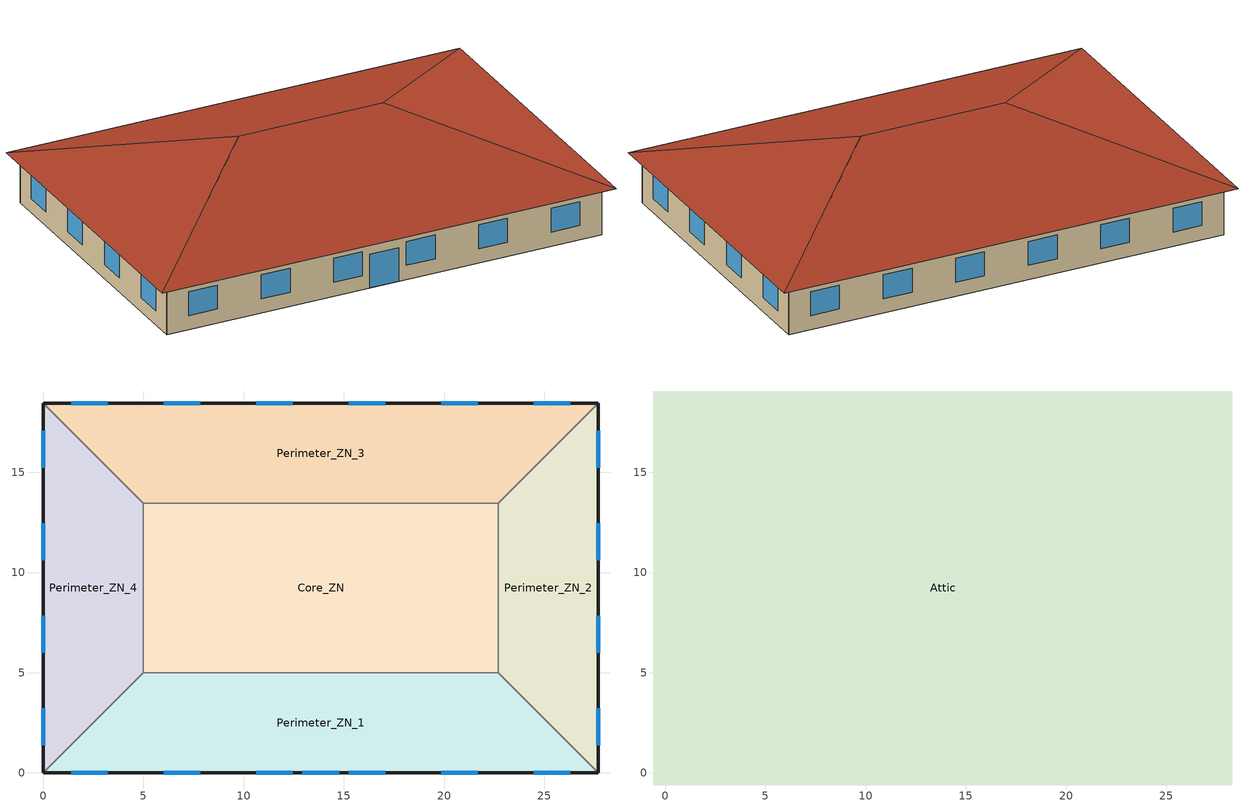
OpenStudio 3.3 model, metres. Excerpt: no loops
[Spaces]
Perimeter_ZN_1
 floor ground: 22.69,5 27.69,0 0,0 5,5 z0
 wall outside: 0,0 27.69,0 z0:3.05
 wall to Perimeter_ZN_4: 5,5 0,0 z0:3.05
 wall to Core_ZN: 22.69,5 5,5 z0:3.05
 wall to Perimeter_ZN_2: 27.69,0 22.69,5 z0:3.05
 window: 1.39,0 3.22,0 / 19.85,0 21.68,0 / 15.24,0 17.07,0 / 6.01,0 7.84,0 / 10.62,0 12.45,0 / 24.47,0 26.3,0 z0.9:2.42; 12.93,0 14.76,0 z0:2.13
Perimeter_ZN_2
 floor ground: 27.69,18.46 27.69,0 22.69,5 22.69,13.46 z0
 wall outside: 27.69,0 27.69,18.46 z0:3.05
 wall to Perimeter_ZN_3: 27.69,18.46 22.69,13.46 z0:3.05
 wall to Core_ZN: 22.69,13.46 22.69,5 z0:3.05
 window: 27.69,1.39 27.69,3.22 / 27.69,10.62 27.69,12.45 / 27.69,15.24 27.69,17.07 / 27.69,6.01 27.69,7.84 z0.9:2.42
Perimeter_ZN_3
 floor ground: 27.69,18.46 22.69,13.46 5,13.46 0,18.46 z0
 wall outside: 27.69,18.46 0,18.46 z0:3.05
 wall to Core_ZN: 5,13.46 22.69,13.46 z0:3.05
 wall to Perimeter_ZN_4: 0,18.46 5,13.46 z0:3.05
 window: 21.68,18.46 19.85,18.46 / 7.84,18.46 6.01,18.46 / 17.07,18.46 15.24,18.46 / 12.45,18.46 10.62,18.46 / 26.3,18.46 24.47,18.46 / 3.22,18.46 1.39,18.46 z0.9:2.42
Perimeter_ZN_4
 floor ground: 0,18.46 5,13.46 5,5 0,0 z0
 wall outside: 0,18.46 0,0 z0:3.05
 wall to Core_ZN: 5,5 5,13.46 z0:3.05
 window: 0,3.22 0,1.39 / 0,12.45 0,10.62 / 0,7.84 0,6.01 / 0,17.07 0,15.24 z0.9:2.42
Core_ZN
 floor ground: 22.69,13.46 22.69,5 5,5 5,13.46 z0
Attic
 floor outside: 28.29,19.06 27.69,18.46 0,18.46 -0.6,19.06 z3.05; -0.6,19.06 0,18.46 0,0 -0.6,-0.6 z3.05; 28.29,19.06 28.29,-0.6 27.69,0 27.69,18.46 z3.05; 27.69,0 28.29,-0.6 -0.6,-0.6 0,0 z3.05
 floor to Perimeter_ZN_4: 0,18.46 5,13.46 5,5 0,0 z3.05
 floor to Perimeter_ZN_1: 22.69,5 27.69,0 0,0 5,5 z3.05
 floor to Perimeter_ZN_2: 27.69,18.46 27.69,0 22.69,5 22.69,13.46 z3.05
 floor to Core_ZN: 22.69,13.46 22.69,5 5,5 5,13.46 z3.05
 floor to Perimeter_ZN_3: 27.69,18.46 22.69,13.46 5,13.46 0,18.46 z3.05
 roof outside: 18.46,9.23,6.33 28.29,-0.6,3.05 28.29,19.06,3.05; 18.46,9.23,6.33 28.29,19.06,3.05 -0.6,19.06,3.05 9.23,9.23,6.33; 9.23,9.23,6.33 -0.6,-0.6,3.05 28.29,-0.6,3.05 18.46,9.23,6.33; 9.23,9.23,6.33 -0.6,19.06,3.05 -0.6,-0.6,3.05
[Site]
Chicago Ohare Intl Ap: Latitude {deg}=41.98; Longitude {deg}=-87.92; Time Zone {hr}=-6; Elevation {m}=201; Terrain=City
[Building]
SmallOffice-5A Unitary: North Axis {deg}=0; Default Construction Set=90.1-2013 - SmOffice - ASHRAE 169-2006-5A; Standards Number of Stories=1; Standards Number of Above Ground Stories=1; Standards Building Type=SmallOffice
[Site:WaterMainsTemperature]
Calculation Method=Correlation; Annual Average Outdoor Air Temperature {C}=9.925; Maximum Difference In Monthly Average Outdoor Air Temperatures {deltaC}=28.7
[SizingPeriod:DesignDay] Barometric Pressure {Pa}=98934; Sky Clearness=0; Rain Indicator=No; Snow Indicator=No; Day of Month=21; Daylight Saving Time Indicator=No; Humidity Condition Type=Wetbulb; Dry-Bulb Temperature Range Modifier Type=DefaultMultipliers
Name | Maximum Dry-Bulb Temperature {C} | Daily Dry-Bulb Temperature Range {deltaC} | Wind Speed {m/s} | Wind Direction {deg} | Month | Day Type | Wetbulb or DewPoint at Maximum Dry-Bulb {C} | Solar Model Indicator | ASHRAE Clear Sky Optical Depth for Beam Irradiance | ASHRAE Clear Sky Optical Depth for Diffuse Irradiance
Chicago Ohare Intl Ap Ann Htg 99.6% Condns DB | -20 | 0 | 4.9 | 270 | 1 | WinterDesignDay | -20 | ASHRAEClearSky
Chicago Ohare Intl Ap Ann Clg .4% Condns DB=>MWB | 33.3 | 10.5 | 5.2 | 230 | 7 | SummerDesignDay | 23.7 | ASHRAETau | 0.455 | 2.05
[Site:GroundTemperature:BuildingSurface]
19.91, 19.78, 19.78, 19.91, 20.1, 22.25, 22.88, 23.07, 23.13, 21.08, 20.53, 20.19
[ClimateZones]
Climate Zone Institution Name 1=ASHRAE; Climate Zone Document Name 1=ANSI/ASHRAE Standard 169; Climate Zone Document Year 1=2006; Climate Zone Value 1=5A; Climate Zone Institution Name 2=CEC; Climate Zone Document Name 2=California Climate Zone Descriptions; Climate Zone Document Year 2=1995
[Material:NoMass] Thermal Absorptance=0.9; Solar Absorptance=0.7
Name | Roughness | Thermal Resistance {m2-K/W} | Visible Absorptance
CP02 CARPET PAD | VeryRough | 0.21648 | 0.8
Typical Insulation R-17.04 | Smooth | 3.00072 | 0.7
Typical Carpet Pad | Smooth | 0.21648 | 0.8
Typical Insulation R-17.43 | Smooth | 3.06942 | 0.7
Typical Insulation R-45.98; Typical Insulation R-45.98 1 | Smooth | 8.09839 | 0.7
Typical Insulation R-1.15 | Smooth | 0.202509 | 0.7
Typical Insulation R-1.15 1 | Smooth | 0.202527 | 0.7
[Material]
Name | Roughness | Thickness {m} | Conductivity {W/m-K} | Density {kg/m3} | Specific Heat {J/kg-K} | Thermal Absorptance | Solar Absorptance | Visible Absorptance
100mm Normalweight concrete floor | MediumSmooth | 0.1016 | 2.31 | 2322 | 832
G01 13mm gypsum board | Smooth | 0.0127 | 0.16 | 800 | 1090 | 0.9 | 0.7 | 0.5
4 in. Normalweight Concrete Floor | MediumRough | 0.1016 | 2.31 | 2322 | 832 | 0.9 | 0.7 | 0.7
25mm Stucco | Smooth | 0.0254 | 0.72 | 1856 | 840 | 0.9 | 0.7 | 0.7
5/8 in. Gypsum Board | MediumSmooth | 0.0159 | 0.16 | 800 | 1090 | 0.9 | 0.7 | 0.7
8 in. Normalweight Concrete Floor | MediumRough | 0.2032 | 2.31 | 2322 | 832 | 0.9 | 0.7 | 0.7
8 in. Concrete Block Basement Wall | MediumRough | 0.2032 | 1.326 | 1842 | 912 | 0.9 | 0.7 | 0.7
F08 Metal surface | Smooth | 0.0008 | 45.28 | 7824 | 500 | 0.9 | 0.7 | 0.7
G05 25mm wood | MediumSmooth | 0.0254 | 0.15 | 608 | 1630 | 0.9 | 0.5 | 0.5
5/8 in. Plywood | Smooth | 0.0159 | 0.12 | 544 | 1210 | 0.9 | 0.7 | 0.7
Asphalt Shingles | VeryRough | 0.0032 | 0.04 | 1120 | 1260 | 0.9 | 0.7 | 0.7
Std Wood 6inch | MediumSmooth | 0.15 | 0.12 | 540 | 1210 | 0.9 | 0.7 | 0.7
[DefaultConstructionSet]
Name | Default Exterior Surface Constructions | Default Interior Surface Constructions | Default Ground Contact Surface Constructions | Default Exterior SubSurface Constructions | Default Interior SubSurface Constructions | Interior Partition Construction
90.1-2013 - SmOffice - ASHRAE 169-2006-5A | Default Surface Constructions 1 | Default Surface Constructions 2 | Default Surface Constructions 3 | Default Sub Surface Constructions 1 | Default Sub Surface Constructions 2 | Typical Interior Partition
90.1-2013 -  - Attic - ASHRAE 169-2006-5A | Default Surface Constructions 4 | Default Surface Constructions 5 | Default Surface Constructions 6 | Default Sub Surface Constructions 3 | Default Sub Surface Constructions 4
[DefaultSurfaceConstructions]
Name | Floor Construction | Wall Construction | Roof Ceiling Construction
Default Surface Constructions 1 | Typical Insulated Exterior Mass Floor R-19.61 | Typical Insulated Wood Framed Exterior Wall R-19.61 | Typical Wood Joist Attic Floor R-47.62
Default Surface Constructions 2 | Typical Interior Floor | Typical Interior Wall | Typical Interior Ceiling
Default Surface Constructions 3 | Typical Insulated Carpeted 8in Slab Floor | Typical Insulated Basement Mass Wall
Default Surface Constructions 4 | Typical Attic Soffit |  | Typical Uninsulated Wood Joist Attic Roof
Default Surface Constructions 5 | Typical Wood Joist Attic Floor R-47.62 1
Default Surface Constructions 6
[Construction]
Typical Insulated Exterior Mass Floor R-19.61: Typical Insulation R-17.04, 4 in. Normalweight Concrete Floor, Typical Carpet Pad
Typical Insulated Wood Framed Exterior Wall R-19.61: 25mm Stucco, 5/8 in. Gypsum Board, Typical Insulation R-17.43, 5/8 in. Gypsum Board
Typical Wood Joist Attic Floor R-47.62: 5/8 in. Gypsum Board, Typical Insulation R-45.98
Typical Interior Floor: 100mm Normalweight concrete floor, CP02 CARPET PAD
Typical Interior Wall: G01 13mm gypsum board, G01 13mm gypsum board
Typical Interior Ceiling: CP02 CARPET PAD, 100mm Normalweight concrete floor
Typical Insulated Carpeted 8in Slab Floor: 8 in. Normalweight Concrete Floor, Typical Carpet Pad
Typical Insulated Basement Mass Wall: 8 in. Concrete Block Basement Wall
U 0.48 SHGC 0.40 Dbl Ref-D Clr 6mm/13mm: REF D CLEAR 6MM, AIR 13MM, CLEAR 6MM
Typical Insulated Metal Door R-2.0: F08 Metal surface, Typical Insulation R-1.15
U 0.44 SHGC 0.26 Dbl Ref-B-H Clr 6mm/13mm Air: REF B CLEAR HI 6MM, AIR 13MM, CLEAR 6MM
Typical Overhead Door R-2.0: Typical Insulation R-1.15 1
Window_U_0.50_SHGC_0.40_Skylight_Frame_Width_0.430_in: Glass_2052_LayerAvg, Gap_1_W_0_0038, Glass_2027F_LayerAvg
Typical Interior Window: Clear 3mm
Typical Interior Door; Typical Interior Partition: G05 25mm wood
Typical Attic Soffit: 5/8 in. Plywood
Typical Uninsulated Wood Joist Attic Roof: Asphalt Shingles, 5/8 in. Plywood
Typical Wood Joist Attic Floor R-47.62 1: 5/8 in. Gypsum Board, Typical Insulation R-45.98 1
InteriorFurnishings: Std Wood 6inch
[DefaultSubSurfaceConstructions]
Name | Fixed Window Construction | Operable Window Construction | Door Construction | Glass Door Construction | Overhead Door Construction | Skylight Construction | Tubular Daylight Dome Construction | Tubular Daylight Diffuser Construction
Default Sub Surface Constructions 1 | U 0.48 SHGC 0.40 Dbl Ref-D Clr 6mm/13mm | U 0.48 SHGC 0.40 Dbl Ref-D Clr 6mm/13mm | Typical Insulated Metal Door R-2.0 | U 0.44 SHGC 0.26 Dbl Ref-B-H Clr 6mm/13mm Air | Typical Overhead Door R-2.0 | Window_U_0.50_SHGC_0.40_Skylight_Frame_Width_0.430_in | Typical Interior Window | Typical Interior Window
Default Sub Surface Constructions 2 | Typical Interior Window | Typical Interior Window | Typical Interior Door
Default Sub Surface Constructions 3; Default Sub Surface Constructions 4
[WindowMaterial:Glazing] Optical Data Type=SpectralAverage; Infrared Transmittance at Normal Incidence=0; Dirt Correction Factor for Solar and Visible Transmittance=1; Solar Diffusing=No
Name | Thickness {m} | Solar Transmittance at Normal Incidence | Front Side Solar Reflectance at Normal Incidence | Back Side Solar Reflectance at Normal Incidence | Visible Transmittance at Normal Incidence | Front Side Visible Reflectance at Normal Incidence | Back Side Visible Reflectance at Normal Incidence | Front Side Infrared Hemispherical Emissivity | Back Side Infrared Hemispherical Emissivity | Conductivity {W/m-K}
REF D CLEAR 6MM | 0.006 | 0.429 | 0.308 | 0.379 | 0.334 | 0.453 | 0.505 | 0.84 | 0.82 | 0.9
CLEAR 6MM | 0.006 | 0.775 | 0.071 | 0.071 | 0.881 | 0.08 | 0.08 | 0.84 | 0.84 | 0.9
REF B CLEAR HI 6MM | 0.006 | 0.24 | 0.16 | 0.32 | 0.3 | 0.16 | 0.29 | 0.84 | 0.6 | 0.9
Glass_2052_LayerAvg | 0.00837 | 0.507767 | 0.054228 | 0.0544931 | 0.586833 | 0.05805 | 0.058397 | 0.84 | 0.84 | 1
Glass_2027F_LayerAvg | 0.004 | 0.369744 | 0.470069 | 0.340935 | 0.765222 | 0.0546 | 0.073741 | 0.03675 | 0.84 | 1
Clear 3mm | 0.003 | 0.837 | 0.075 | 0.075 | 0.898 | 0.081 | 0.081 | 0.84 | 0.84 | 0.9
[WindowMaterial:Gas] Gas Type=Air
Name | Thickness {m}
AIR 13MM | 0.0127
Gap_1_W_0_0038 | 0.0038
[Space]
Name | Space Type | Building Story | Thermal Zone | Part of Total Floor Area
Perimeter_ZN_1 | Office WholeBuilding - Sm Office | Building Story 1 | Perimeter_ZN_1 ZN | Yes
Attic | Office Attic |  | Attic ZN | No
Perimeter_ZN_2 | Office WholeBuilding - Sm Office | Building Story 1 | Perimeter_ZN_2 ZN | Yes
Perimeter_ZN_3 | Office WholeBuilding - Sm Office | Building Story 1 | Perimeter_ZN_3 ZN | Yes
Perimeter_ZN_4 | Office WholeBuilding - Sm Office | Building Story 1 | Perimeter_ZN_4 ZN | Yes
Core_ZN | Office WholeBuilding - Sm Office | Building Story 1 | Core_ZN ZN | Yes
[BuildingStory]
Building Story 1: Nominal Z Coordinate {m}=0
[SpaceType] Standards Building Type=Office
Name | Default Schedule Set | Design Specification Outdoor Air Object | Standards Space Type | Default Construction Set
Office WholeBuilding - Sm Office | Office WholeBuilding - Sm Office Schedule Set | Office WholeBuilding - Sm Office Ventilation | WholeBuilding - Sm Office
Office Attic | Office Attic Schedule Set | Office Attic Ventilation | Attic | 90.1-2013 -  - Attic - ASHRAE 169-2006-5A
[DesignSpecification:OutdoorAir] Outdoor Air Flow per Person {m3/s-person}=0; Outdoor Air Flow Air Changes per Hour {1/hr}=0
Name | Outdoor Air Flow per Floor Area {m3/s-m2} | Outdoor Air Method | Outdoor Air Flow Rate {m3/s}
Office Attic Ventilation | 0
Office WholeBuilding - Sm Office Ventilation | 0.0004318 | Sum | 0
[DefaultScheduleSet]
Name | Infiltration Schedule | Number of People Schedule | People Activity Level Schedule | Lighting Schedule | Electric Equipment Schedule
Office Attic Schedule Set | OfficeLarge INFIL_SCH_PNNL
Office WholeBuilding - Sm Office Schedule Set | OfficeSmall INFIL_QUARTER_ON_SCH | OfficeSmall BLDG_OCC_SCH | OfficeSmall ACTIVITY_SCH | OfficeSmall BLDG_LIGHT_SCH_2013 | OfficeSmall BLDG_EQUIP_SCH_2013
[ThermostatSetpoint:DualSetpoint]
Name | Heating Setpoint Temperature Schedule | Cooling Setpoint Temperature Schedule
Office Attic Thermostat 1
Office WholeBuilding - Sm Office Thermostat 1; Office WholeBuilding - Sm Office Thermostat 2 | OfficeSmall HTGSETP_SCH_NO_OPTIMUM | OfficeSmall CLGSETP_SCH_NO_OPTIMUM
Office WholeBuilding - Sm Office Thermostat 3 | YEAR HEATING | RULESET COOLING
Office WholeBuilding - Sm Office Thermostat 4 | FIXEDINTERVAL HEATING | COMPACT COOLING 1
Office WholeBuilding - Sm Office Thermostat 5 | CONSTANT HEATING | COMPACT COOLING
[People:Definition]
Office WholeBuilding - Sm Office People Definition: Number of People Calculation Method=People/Area; People per Space Floor Area {person/m2}=0.0602779; Fraction Radiant=0.3
[People]
Office WholeBuilding - Sm Office People: People Definition=Office WholeBuilding - Sm Office People Definition; Space or SpaceType=Office WholeBuilding - Sm Office; Work Efficiency Schedule=Work Efficiency Schedule; Clothing Insulation Schedule=Clothing Schedule; Air Velocity Schedule=Air Velocity Schedule; Multiplier=1
[Lights:Definition]
Office WholeBuilding - Sm Office Lights Definition: Design Level Calculation Method=Watts/Area; Watts per Space Floor Area {W/m2}=8.82641; Fraction Radiant=0.7; Fraction Visible=0.2
[Lights]
Office WholeBuilding - Sm Office Lights: Lights Definition=Office WholeBuilding - Sm Office Lights Definition; Space or SpaceType=Office WholeBuilding - Sm Office; Fraction Replaceable=1
[ElectricEquipment:Definition]
Office WholeBuilding - Sm Office Elec Equip Definition: Design Level Calculation Method=Watts/Area; Watts per Space Floor Area {W/m2}=6.78126
[ElectricEquipment]
Office WholeBuilding - Sm Office Elec Equip: Electric Equipment Definition=Office WholeBuilding - Sm Office Elec Equip Definition; Space or SpaceType=Office WholeBuilding - Sm Office
[SpaceInfiltration:DesignFlowRate] Temperature Term Coefficient=0; Velocity Squared Term Coefficient=0
Name | Space or SpaceType | Schedule | Design Flow Rate Calculation Method | Flow per Exterior Surface Area {m3/s-m2} | Constant Term Coefficient | Velocity Term Coefficient | Design Flow Rate {m3/s}
Perimeter_ZN_1 Infiltration | Perimeter_ZN_1 | OfficeSmall INFIL_QUARTER_ON_SCH | Flow/ExteriorArea | 0.000569573 | 0 | 0.224
Perimeter_ZN_2 Infiltration | Perimeter_ZN_2 | OfficeSmall INFIL_QUARTER_ON_SCH | Flow/ExteriorArea | 0.000569573 | 0 | 0.224
Perimeter_ZN_3 Infiltration | Perimeter_ZN_3 | OfficeSmall INFIL_QUARTER_ON_SCH | Flow/ExteriorArea | 0.000569573 | 0 | 0.224
Perimeter_ZN_4 Infiltration | Perimeter_ZN_4 | OfficeSmall INFIL_QUARTER_ON_SCH | Flow/ExteriorArea | 0.000569573 | 0 | 0.224
entry door Infiltration | Perimeter_ZN_1 | OfficeSmall INFIL_Door_Opening_SCH_2013 | Flow/Space |  | 1 | 0 | 0.0764554
attic Infiltration | Attic | Always On | Flow/Space |  | 1 | 0 | 0.2001
[InternalMass:Definition]
Internal Mass Definition 1: Construction=InteriorFurnishings; Design Level Calculation Method=SurfaceArea/Area; Surface Area per Space Floor Area=2
[InternalMass] Internal Mass Definition=Internal Mass Definition 1; Multiplier=1
Name | Space or SpaceType
Perimeter_ZN_1 Mass | Perimeter_ZN_1
Perimeter_ZN_2 Mass | Perimeter_ZN_2
Perimeter_ZN_3 Mass | Perimeter_ZN_3
Perimeter_ZN_4 Mass | Perimeter_ZN_4
Core_ZN Mass | Core_ZN
[ThermalZone] Use Ideal Air Loads=No
Name | Thermostat | Primary Daylighting Control | Fraction of Zone Controlled by Primary Daylighting Control | Secondary Daylighting Control | Fraction of Zone Controlled by Secondary Daylighting Control
Attic ZN | Office Attic Thermostat 1
Core_ZN ZN | Office WholeBuilding - Sm Office Thermostat 1
Perimeter_ZN_1 ZN | Office WholeBuilding - Sm Office Thermostat 2 | Perimeter_ZN_1 Daylt Sensor 1 | 0.2399 | Perimeter_ZN_1 Daylt Sensor 2 | 0.0302
Perimeter_ZN_2 ZN | Office WholeBuilding - Sm Office Thermostat 3 | Perimeter_ZN_2 Daylt Sensor 1 | 0.2399 | Perimeter_ZN_2 Daylt Sensor 2 | 0.0302
Perimeter_ZN_3 ZN | Office WholeBuilding - Sm Office Thermostat 4 | Perimeter_ZN_3 Daylt Sensor 1 | 0.2399 | Perimeter_ZN_3 Daylt Sensor 2 | 0.0302
Perimeter_ZN_4 ZN | Office WholeBuilding - Sm Office Thermostat 5 | Perimeter_ZN_4 Daylt Sensor 1 | 0.2399 | Perimeter_ZN_4 Daylt Sensor 2 | 0.0302
[Sizing:Zone]
Attic ZN: Zone Cooling Design Supply Air Temperature Input Method=SupplyAirTemperature; Zone Cooling Design Supply Air Temperature {C}=14; Zone Cooling Design Supply Air Temperature Difference {deltaC}=11.11; Zone Heating Design Supply Air Temperature Input Method=SupplyAirTemperature; Zone Heating Design Supply Air Temperature {C}=40; Zone Heating Design Supply Air Temperature Difference {deltaC}=11.11; Zone Cooling Design Supply Air Humidity Ratio {kg-H2O/kg-air}=0.0085; Zone Heating Design Supply Air Humidity Ratio {kg-H2O/kg-air}=0.008; Cooling Design Air Flow Method=DesignDay; Heating Design Air Flow Method=DesignDay; Account for Dedicated Outdoor Air System=No; Dedicated Outdoor Air System Control Strategy=NeutralSupplyAir; Dedicated Outdoor Air Low Setpoint Temperature for Design {C}=autosize; Dedicated Outdoor Air High Setpoint Temperature for Design {C}=autosize
[AvailabilityManager:NightCycle] Applicability Schedule=Always On Discrete; Control Type=CycleOnAny; Thermostat Tolerance {deltaC}=1; Cycling Run Time {s}=1800
Availability Manager Night Cycle 1; Availability Manager Night Cycle 2; Availability Manager Night Cycle 3; Availability Manager Night Cycle 4; Availability Manager Night Cycle 5
[Exterior:Lights:Definition]
Name | Design Level {W}
Occ Sensing Exterior Lights Def | 896.07
NonDimming Exterior Lights Def | 40.54
[Exterior:Lights] Control Option=AstronomicalClock
Name | Exterior Lights Definition | Schedule
Occ Sensing Exterior Lights Def | Occ Sensing Exterior Lights Def | OfficeSmall Exterior_lighting_schedule_b
NonDimming Exterior Lights Def | NonDimming Exterior Lights Def | OfficeSmall Exterior_lighting_schedule_a
[Daylighting:Control] Position Z-Coordinate {m}=0.762; Illuminance Setpoint {lux}=375; Lighting Control Type=Stepped; Minimum Input Power Fraction for Continuous Dimming Control=0.3; Minimum Light Output Fraction for Continuous Dimming Control=0.2; Number of Stepped Control Steps=3; Probability Lighting will be Reset When Needed in Manual Stepped Control=1; Maximum Allowable Discomfort Glare Index=22
Name | Space | Position X-Coordinate {m} | Position Y-Coordinate {m}
Perimeter_ZN_1 Daylt Sensor 1 | Perimeter_ZN_1 | 2.305 | 1.59984
Perimeter_ZN_1 Daylt Sensor 2 | Perimeter_ZN_1 | 2.305 | 3.22392
Perimeter_ZN_2 Daylt Sensor 1 | Perimeter_ZN_2 | 26.09016 | 2.305
Perimeter_ZN_2 Daylt Sensor 2 | Perimeter_ZN_2 | 24.46608 | 2.305
Perimeter_ZN_3 Daylt Sensor 1 | Perimeter_ZN_3 | 25.385 | 16.86016
Perimeter_ZN_3 Daylt Sensor 2 | Perimeter_ZN_3 | 25.385 | 15.23608
Perimeter_ZN_4 Daylt Sensor 1 | Perimeter_ZN_4 | 1.59984 | 16.155
Perimeter_ZN_4 Daylt Sensor 2 | Perimeter_ZN_4 | 3.22392 | 16.155
[Schedule:Ruleset]
Name | Default Day Schedule | Summer Design Day Schedule | Winter Design Day Schedule
OfficeLarge INFIL_SCH_PNNL | OfficeLarge INFIL_SCH_PNNL Default | OfficeLarge INFIL_SCH_PNNL Summer Design Day | OfficeLarge INFIL_SCH_PNNL Winter Design Day
Clothing Schedule | Clothing Schedule Default Winter Clothes
Air Velocity Schedule | Air Velocity Schedule Default
Work Efficiency Schedule | Work Efficiency Schedule Default
OfficeSmall BLDG_OCC_SCH | OfficeSmall BLDG_OCC_SCH Default | OfficeSmall BLDG_OCC_SCH Summer Design Day | OfficeSmall BLDG_OCC_SCH Winter Design Day
OfficeSmall ACTIVITY_SCH | OfficeSmall ACTIVITY_SCH Default | OfficeSmall ACTIVITY_SCH Summer Design Day | OfficeSmall ACTIVITY_SCH Winter Design Day
OfficeSmall BLDG_LIGHT_SCH_2013 | OfficeSmall BLDG_LIGHT_SCH_2013 Default | OfficeSmall BLDG_LIGHT_SCH_2013 Summer Design Day | OfficeSmall BLDG_LIGHT_SCH_2013 Winter Design Day
OfficeSmall BLDG_EQUIP_SCH_2013 | OfficeSmall BLDG_EQUIP_SCH_2013 Default | OfficeSmall BLDG_EQUIP_SCH_2013 Summer Design Day | OfficeSmall BLDG_EQUIP_SCH_2013 Winter Design Day
OfficeSmall INFIL_QUARTER_ON_SCH | OfficeSmall INFIL_QUARTER_ON_SCH Default | OfficeSmall INFIL_QUARTER_ON_SCH Summer Design Day | OfficeSmall INFIL_QUARTER_ON_SCH Winter Design Day
OfficeSmall HTGSETP_SCH_NO_OPTIMUM | OfficeSmall HTGSETP_SCH_NO_OPTIMUM Default | OfficeSmall HTGSETP_SCH_NO_OPTIMUM Summer Design Day | OfficeSmall HTGSETP_SCH_NO_OPTIMUM Winter Design Day
OfficeSmall CLGSETP_SCH_NO_OPTIMUM | OfficeSmall CLGSETP_SCH_NO_OPTIMUM Default | OfficeSmall CLGSETP_SCH_NO_OPTIMUM Summer Design Day | OfficeSmall CLGSETP_SCH_NO_OPTIMUM Winter Design Day
OfficeSmall INFIL_Door_Opening_SCH_2013 | OfficeSmall INFIL_Door_Opening_SCH_2013 Default | OfficeSmall INFIL_Door_Opening_SCH_2013 Summer Design Day | OfficeSmall INFIL_Door_Opening_SCH_2013 Winter Design Day
Always On | Always On Default
OfficeSmall Exterior_lighting_schedule_b | OfficeSmall Exterior_lighting_schedule_b Default | OfficeSmall Exterior_lighting_schedule_b Summer Design Day | OfficeSmall Exterior_lighting_schedule_b Winter Design Day
OfficeSmall Exterior_lighting_schedule_a | OfficeSmall Exterior_lighting_schedule_a Default | OfficeSmall Exterior_lighting_schedule_a Summer Design Day | OfficeSmall Exterior_lighting_schedule_a Winter Design Day
RULESET COOLING | Schedule Day 2
[Schedule:Day]
OfficeLarge INFIL_SCH_PNNL Default; Clothing Schedule Default Winter Clothes; OfficeSmall BLDG_OCC_SCH Summer Design Day; OfficeSmall BLDG_LIGHT_SCH_2013 Summer Design Day; OfficeSmall BLDG_EQUIP_SCH_2013 Summer Design Day; OfficeSmall INFIL_QUARTER_ON_SCH Default; Always On Default: 24, 0, 1
OfficeLarge INFIL_SCH_PNNL Summer Design Day; OfficeLarge INFIL_SCH_PNNL SmrDsn|Wkdy Day: 6, 0, 1, 22, 0, 0.25, 24, 0, 1
OfficeLarge INFIL_SCH_PNNL Winter Design Day; OfficeLarge INFIL_SCH_PNNL WntrDsn|Sat Day: 6, 0, 1, 18, 0, 0.25, 24, 0, 1
Clothing Schedule Summer Clothes: 24, 0, 0.5
Air Velocity Schedule Default: 24, 0, 0.2
Work Efficiency Schedule Default; OfficeSmall BLDG_OCC_SCH Default; OfficeSmall BLDG_OCC_SCH Winter Design Day; OfficeSmall BLDG_LIGHT_SCH_2013 Winter Design Day; OfficeSmall BLDG_EQUIP_SCH_2013 Winter Design Day; OfficeSmall INFIL_Door_Opening_SCH_2013 Default; OfficeSmall INFIL_Door_Opening_SCH_2013 Winter Design Day; OfficeSmall INFIL_Door_Opening_SCH_2013 Summer Design Day: 24, 0, 0
OfficeSmall BLDG_OCC_SCH Wkdy Day: 6, 0, 0, 7, 0, 0.11, 8, 0, 0.21, 12, 0, 1, 13, 0, 0.53, 17, 0, 1, 18, 0, 0.32, 22, 0, 0.11, 23, 0, 0.05, 24, 0, 0
OfficeSmall ACTIVITY_SCH Default; OfficeSmall ACTIVITY_SCH Winter Design Day; OfficeSmall ACTIVITY_SCH Summer Design Day: 24, 0, 120
OfficeSmall BLDG_LIGHT_SCH_2013 Default; OfficeSmall BLDG_LIGHT_SCH_2013 Default|Wkdy Day: 5, 0, 0.18, 6, 0, 0.23, 7, 0, 0.178641, 8, 0, 0.326215, 12, 0, 0.699031, 13, 0, 0.621361, 17, 0, 0.699031, 18, 0, 0.473788, 20, 0, 0.326215, 22, 0, 0.248544, 23, 0, 0.178641, 24, 0, 0.18
OfficeSmall BLDG_LIGHT_SCH_2013 Wknd Day: 24, 0, 0.18
OfficeSmall BLDG_EQUIP_SCH_2013 Default; OfficeSmall BLDG_EQUIP_SCH_2013 Default|Wkdy Day: 6, 0, 0.409478, 8, 0, 0.479753, 12, 0, 0.959505, 13, 0, 0.901935, 17, 0, 0.959505, 18, 0, 0.479753, 23, 0, 0.191901, 24, 0, 0.163791
OfficeSmall BLDG_EQUIP_SCH_2013 Wknd Day: 24, 0, 0.163791
OfficeSmall INFIL_QUARTER_ON_SCH Summer Design Day; OfficeSmall INFIL_QUARTER_ON_SCH SmrDsn|Wkdy Day: 7, 0, 1, 19, 0, 0.25, 24, 0, 1
OfficeSmall INFIL_QUARTER_ON_SCH Winter Design Day; OfficeSmall INFIL_QUARTER_ON_SCH WntrDsn|Sat Day: 7, 0, 1, 18, 0, 0.25, 24, 0, 1
OfficeSmall HTGSETP_SCH_NO_OPTIMUM Default; OfficeSmall HTGSETP_SCH_NO_OPTIMUM Summer Design Day: 24, 0, 15.56
OfficeSmall HTGSETP_SCH_NO_OPTIMUM Wkdy Day: 6, 0, 15.56, 19, 0, 21.11, 24, 0, 15.56
OfficeSmall HTGSETP_SCH_NO_OPTIMUM Winter Design Day: 24, 0, 21.11
OfficeSmall CLGSETP_SCH_NO_OPTIMUM Default; OfficeSmall CLGSETP_SCH_NO_OPTIMUM Winter Design Day: 24, 0, 29.44
OfficeSmall CLGSETP_SCH_NO_OPTIMUM Summer Design Day: 24, 0, 23.89
OfficeSmall CLGSETP_SCH_NO_OPTIMUM Wkdy Day: 6, 0, 29.44, 18, 0, 23.89, 24, 0, 29.44
OfficeSmall INFIL_Door_Opening_SCH_2013 Wkdy Day: 6, 0, 0, 7, 0, 0.131, 8, 0, 1, 12, 0, 0.131, 13, 0, 1, 17, 0, 0.131, 18, 0, 1, 19, 0, 0.131, 24, 0, 0
OfficeSmall Exterior_lighting_schedule_b Default; OfficeSmall Exterior_lighting_schedule_b Winter Design Day; OfficeSmall Exterior_lighting_schedule_b Summer Design Day: 6, 0, 0.7, 24, 0, 1
OfficeSmall Exterior_lighting_schedule_a Default; OfficeSmall Exterior_lighting_schedule_a Winter Design Day; OfficeSmall Exterior_lighting_schedule_a Summer Design Day: 6, 0, 0, 24, 0, 1
Schedule Day 1: 24, 0, 15
Schedule Day 2: 24, 0, 23
[Schedule:Rule] Date Specification Type=DateRange; Start Day=1
Name | Schedule Ruleset | Rule Order | Day Schedule | Apply Monday | Apply Tuesday | Apply Wednesday | Apply Thursday | Apply Friday | Start Month | End Month | End Day | Apply Saturday | Apply Sunday
Schedule Rule 1 | OfficeLarge INFIL_SCH_PNNL | 1 | OfficeLarge INFIL_SCH_PNNL SmrDsn|Wkdy Day | Yes | Yes | Yes | Yes | Yes | 1 | 12 | 31
Schedule Rule 2 | OfficeLarge INFIL_SCH_PNNL | 0 | OfficeLarge INFIL_SCH_PNNL WntrDsn|Sat Day |  |  |  |  |  | 1 | 12 | 31 | Yes
Schedule Rule 3 | Clothing Schedule | 0 | Clothing Schedule Summer Clothes |  |  |  |  |  | 5 | 9 | 30
Schedule Rule 4 | OfficeSmall BLDG_OCC_SCH | 0 | OfficeSmall BLDG_OCC_SCH Wkdy Day | Yes | Yes | Yes | Yes | Yes | 1 | 12 | 31
Schedule Rule 5 | OfficeSmall BLDG_LIGHT_SCH_2013 | 1 | OfficeSmall BLDG_LIGHT_SCH_2013 Default|Wkdy Day | Yes | Yes | Yes | Yes | Yes | 1 | 12 | 31
Schedule Rule 6 | OfficeSmall BLDG_LIGHT_SCH_2013 | 0 | OfficeSmall BLDG_LIGHT_SCH_2013 Wknd Day |  |  |  |  |  | 1 | 12 | 31 | Yes | Yes
Schedule Rule 7 | OfficeSmall BLDG_EQUIP_SCH_2013 | 1 | OfficeSmall BLDG_EQUIP_SCH_2013 Default|Wkdy Day | Yes | Yes | Yes | Yes | Yes | 1 | 12 | 31
Schedule Rule 8 | OfficeSmall BLDG_EQUIP_SCH_2013 | 0 | OfficeSmall BLDG_EQUIP_SCH_2013 Wknd Day |  |  |  |  |  | 1 | 12 | 31 | Yes | Yes
Schedule Rule 9 | OfficeSmall INFIL_QUARTER_ON_SCH | 1 | OfficeSmall INFIL_QUARTER_ON_SCH SmrDsn|Wkdy Day | Yes | Yes | Yes | Yes | Yes | 1 | 12 | 31
Schedule Rule 10 | OfficeSmall INFIL_QUARTER_ON_SCH | 0 | OfficeSmall INFIL_QUARTER_ON_SCH WntrDsn|Sat Day |  |  |  |  |  | 1 | 12 | 31 | Yes
Schedule Rule 11 | OfficeSmall HTGSETP_SCH_NO_OPTIMUM | 0 | OfficeSmall HTGSETP_SCH_NO_OPTIMUM Wkdy Day | Yes | Yes | Yes | Yes | Yes | 1 | 12 | 31
Schedule Rule 12 | OfficeSmall CLGSETP_SCH_NO_OPTIMUM | 0 | OfficeSmall CLGSETP_SCH_NO_OPTIMUM Wkdy Day | Yes | Yes | Yes | Yes | Yes | 1 | 12 | 31
Schedule Rule 15 | OfficeSmall INFIL_Door_Opening_SCH_2013 | 0 | OfficeSmall INFIL_Door_Opening_SCH_2013 Wkdy Day | Yes | Yes | Yes | Yes | Yes | 1 | 12 | 31
[Schedule:Constant]
Name | Value
Always On Discrete | 1
CONSTANT HEATING | 15
[Schedule:Compact]
COMPACT COOLING; COMPACT COOLING 1: Through: 12/31, For: AllDays, Until: 24:00, 23
[Schedule:Year]
YEAR HEATING: 12, 31, Schedule Week 1
[Schedule:Week]
Schedule Week 1: Schedule Day 1, Schedule Day 1, Schedule Day 1, Schedule Day 1, Schedule Day 1, Schedule Day 1, Schedule Day 1, Schedule Day 1, Schedule Day 1, Schedule Day 1, Schedule Day 1, Schedule Day 1
[Schedule:FixedInterval]
FIXEDINTERVAL HEATING: Interval Length {minutes}=1440; Start Month=1; Start Day=2; Value 1=15; Value 2=15; Value 3=15; Value 4=15; Value 5=15; Value 6=15; Value 7=15; Value 8=15; Value 9=15; Value 10=15; Value 11=15; Value 12=15; Value 13=15; Value 14=15; Value 15=15; Value 16=15; Value 17=15; Value 18=15; Value 19=15; Value 20=15; Value 21=15; Value 22=15; Value 23=15; Value 24=15; Value 25=15; Value 26=15; Value 27=15; Value 28=15; Value 29=15; Value 30=15; Value 31=15; Value 32=15; Value 33=15; Value 34=15; Value 35=15; Value 36=15; Value 37=15; Value 38=15; Value 39=15; Value 40=15; Value 41=15; Value 42=15; Value 43=15; Value 44=15; Value 45=15; Value 46=15; Value 47=15; Value 48=15; Value 49=15; Value 50=15; Value 51=15; Value 52=15; Value 53=15; Value 54=15; Value 55=15; Value 56=15; Value 57=15; Value 58=15; Value 59=15; Value 60=15; Value 61=15; Value 62=15; Value 63=15; Value 64=15; Value 65=15; Value 66=15; Value 67=15; Value 68=15; Value 69=15; Value 70=15; Value 71=15; Value 72=15; Value 73=15; Value 74=15; Value 75=15; Value 76=15; Value 77=15; Value 78=15; Value 79=15; Value 80=15; Value 81=15; Value 82=15; Value 83=15; Value 84=15; Value 85=15; Value 86=15; Value 87=15; Value 88=15; Value 89=15; Value 90=15; Value 91=15; Value 92=15; Value 93=15; Value 94=15; Value 95=15; Value 96=15; Value 97=15; Value 98=15; Value 99=15; Value 100=15; Value 101=15; Value 102=15; Value 103=15; Value 104=15; Value 105=15; Value 106=15; Value 107=15; Value 108=15; Value 109=15; Value 110=15; Value 111=15; Value 112=15; Value 113=15; Value 114=15; Value 115=15; Value 116=15; Value 117=15; Value 118=15; Value 119=15; Value 120=15; Value 121=15; Value 122=15; Value 123=15; Value 124=15; Value 125=15; Value 126=15; Value 127=15; Value 128=15; Value 129=15; Value 130=15; Value 131=15; Value 132=15; Value 133=15; Value 134=15; Value 135=15; Value 136=15; Value 137=15; Value 138=15; Value 139=15; Value 140=15; Value 141=15; Value 142=15; Value 143=15; Value 144=15; Value 145=15; Value 146=15; Value 147=15; Value 148=15; Value 149=15; Value 150=15; Value 151=15; Value 152=15; Value 153=15; Value 154=15; Value 155=15; Value 156=15; Value 157=15; Value 158=15; Value 159=15; Value 160=15; Value 161=15; Value 162=15; Value 163=15; Value 164=15; Value 165=15; Value 166=15; Value 167=15; Value 168=15; Value 169=15; Value 170=15; Value 171=15; Value 172=15; Value 173=15; Value 174=15; Value 175=15; Value 176=15; Value 177=15; Value 178=15; Value 179=15; Value 180=15; Value 181=15; Value 182=15; Value 183=15; Value 184=15; Value 185=15; Value 186=15; Value 187=15; Value 188=15; Value 189=15; Value 190=15; Value 191=15; Value 192=15; Value 193=15; Value 194=15; Value 195=15; Value 196=15; Value 197=15; Value 198=15; Value 199=15; Value 200=15; Value 201=15; Value 202=15; Value 203=15; Value 204=15; Value 205=15; Value 206=15; Value 207=15; Value 208=15; Value 209=15; Value 210=15; Value 211=15; Value 212=15; Value 213=15; Value 214=15; Value 215=15; Value 216=15; Value 217=15; Value 218=15; Value 219=15; Value 220=15; Value 221=15; Value 222=15; Value 223=15; Value 224=15; Value 225=15; Value 226=15; Value 227=15; Value 228=15; Value 229=15; Value 230=15; Value 231=15; Value 232=15; Value 233=15; Value 234=15; Value 235=15; Value 236=15; Value 237=15; Value 238=15; Value 239=15; Value 240=15; Value 241=15; Value 242=15; Value 243=15; Value 244=15; Value 245=15; Value 246=15; Value 247=15; Value 248=15; Value 249=15; Value 250=15; Value 251=15; Value 252=15; Value 253=15; Value 254=15; Value 255=15; Value 256=15; Value 257=15; Value 258=15; Value 259=15; Value 260=15; Value 261=15; Value 262=15; Value 263=15; Value 264=15; Value 265=15; Value 266=15; Value 267=15; Value 268=15; Value 269=15; Value 270=15; Value 271=15; Value 272=15; Value 273=15; Value 274=15; Value 275=15; Value 276=15; Value 277=15; Value 278=15; Value 279=15; Value 280=15; Value 281=15; Value 282=15; Value 283=15; Value 284=15; Value 285=15; Value 286=15; Value 287=15; Value 288=15; Value 289=15; Value 290=15; Value 291=15; Value 292=15; Value 293=15; Value 294=15; Value 295=15; Value 296=15; Value 297=15; Value 298=15; Value 299=15; Value 300=15; Value 301=15; Value 302=15; Value 303=15; Value 304=15; Value 305=15; Value 306=15; Value 307=15; Value 308=15; Value 309=15; Value 310=15; Value 311=15; Value 312=15; Value 313=15; Value 314=15; Value 315=15; Value 316=15; Value 317=15; Value 318=15; Value 319=15; Value 320=15; Value 321=15; Value 322=15; Value 323=15; Value 324=15; Value 325=15; Value 326=15; Value 327=15; Value 328=15; Value 329=15; Value 330=15; Value 331=15; Value 332=15; Value 333=15; Value 334=15; Value 335=15; Value 336=15; Value 337=15; Value 338=15; Value 339=15; Value 340=15; Value 341=15; Value 342=15; Value 343=15; Value 344=15; Value 345=15; Value 346=15; Value 347=15; Value 348=15; Value 349=15; Value 350=15; Value 351=15; Value 352=15; Value 353=15; Value 354=15; Value 355=15; Value 356=15; Value 357=15; Value 358=15; Value 359=15; Value 360=15; Value 361=15; Value 362=15; Value 363=15; Value 364=15; Value 365=15
